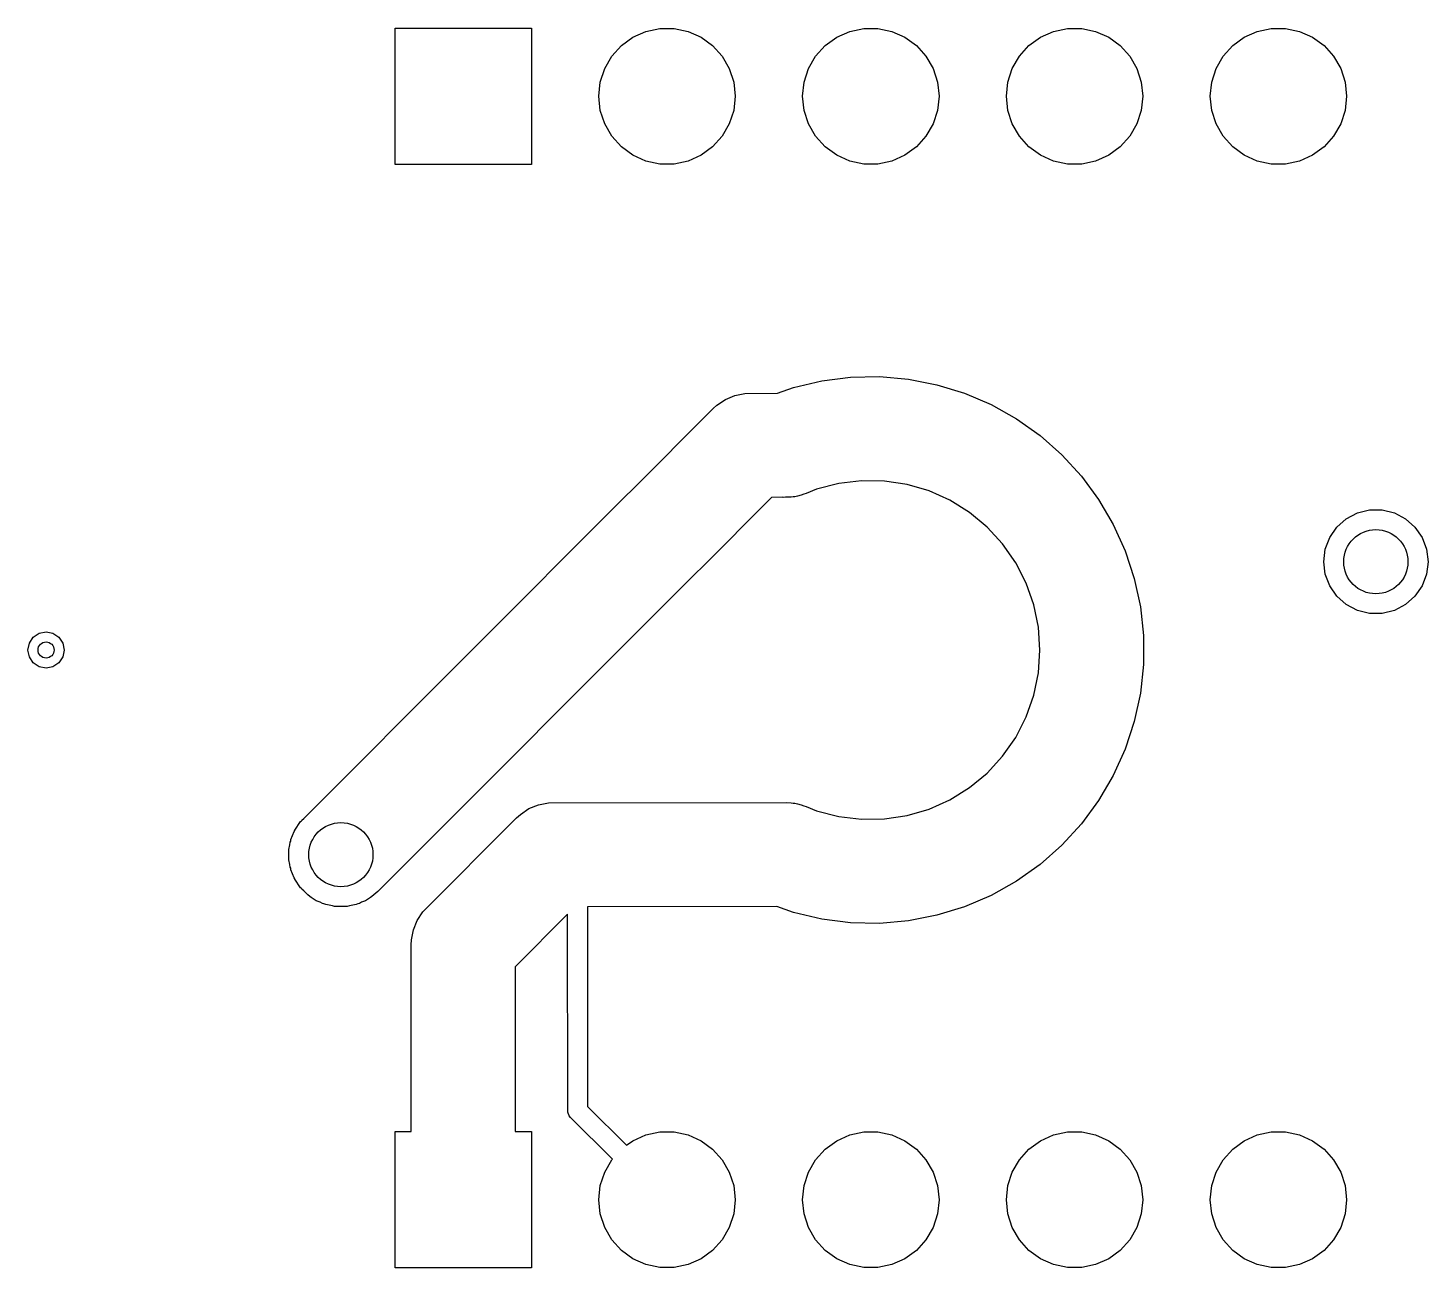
# Model space of a CAD drawing. Extents: x 108.1 to 155.9, y -81.1 to -32.1.
# Drawn here: x 138.5 to 155.95, y -47.6 to -32.15 of the extents above; entities that cross this region are included whole.
import ezdxf

# ---------------------------------------------------------------- set-up
doc = ezdxf.new("R2010")
doc.units = 0
doc.layers.add('BLACK', color=7, linetype='CONTINUOUS')

msp = doc.modelspace()

# ---------------------------------------------------------------- linework, layer by layer
at = {"layer": 'BLACK', "linetype": 'CONTINUOUS'}
for p, q in [((143.075, -33.85), (143.075, -32.15)), ((143.075, -32.15), (144.775, -32.15)), ((144.775, -32.15), (144.775, -33.85)), ((145.896239, -32.368327), (146.04, -32.263878)), ((146.04, -32.263878), (146.202336, -32.191602)), ((146.202336, -32.191602), (146.376151, -32.154656)), ((146.376151, -32.154656), (146.553849, -32.154656)), ((146.553849, -32.154656), (146.727664, -32.191602)), ((146.727664, -32.191602), (146.89, -32.263878)), ((146.89, -32.263878), (147.033761, -32.368327)), ((148.436239, -32.368327), (148.58, -32.263878)), ((148.58, -32.263878), (148.742336, -32.191602)), ((148.742336, -32.191602), (148.916151, -32.154656)), ((148.916151, -32.154656), (149.093849, -32.154656)), ((149.093849, -32.154656), (149.267664, -32.191602)), ((149.267664, -32.191602), (149.43, -32.263878)), ((149.43, -32.263878), (149.573761, -32.368327)), ((150.976239, -32.368327), (151.12, -32.263878)), ((151.12, -32.263878), (151.282336, -32.191602)), ((151.282336, -32.191602), (151.456151, -32.154656)), ((151.456151, -32.154656), (151.633849, -32.154656)), ((151.633849, -32.154656), (151.807664, -32.191602)), ((151.807664, -32.191602), (151.97, -32.263878)), ((151.97, -32.263878), (152.113761, -32.368327)), ((153.516239, -32.368327), (153.66, -32.263878)), ((153.66, -32.263878), (153.822336, -32.191602)), ((153.822336, -32.191602), (153.996151, -32.154656)), ((153.996151, -32.154656), (154.173849, -32.154656)), ((154.173849, -32.154656), (154.347664, -32.191602)), ((154.347664, -32.191602), (154.51, -32.263878)), ((154.51, -32.263878), (154.653761, -32.368327)), ((145.777336, -32.500383), (145.896239, -32.368327)), ((147.033761, -32.368327), (147.152664, -32.500383)), ((148.317336, -32.500383), (148.436239, -32.368327)), ((149.573761, -32.368327), (149.692664, -32.500383)), ((150.857336, -32.500383), (150.976239, -32.368327)), ((152.113761, -32.368327), (152.232664, -32.500383)), ((153.397336, -32.500383), (153.516239, -32.368327)), ((154.653761, -32.368327), (154.772664, -32.500383)), ((145.688486, -32.654274), (145.777336, -32.500383)), ((147.152664, -32.500383), (147.241514, -32.654274)), ((148.228486, -32.654274), (148.317336, -32.500383)), ((149.692664, -32.500383), (149.781514, -32.654274)), ((150.768486, -32.654274), (150.857336, -32.500383)), ((152.232664, -32.500383), (152.321514, -32.654274)), ((153.308486, -32.654274), (153.397336, -32.500383)), ((154.772664, -32.500383), (154.861514, -32.654274)), ((145.633575, -32.823275), (145.688486, -32.654274)), ((147.241514, -32.654274), (147.296425, -32.823275)), ((148.173575, -32.823275), (148.228486, -32.654274)), ((149.781514, -32.654274), (149.836425, -32.823275)), ((150.713575, -32.823275), (150.768486, -32.654274)), ((152.321514, -32.654274), (152.376425, -32.823275)), ((153.253575, -32.823275), (153.308486, -32.654274)), ((154.861514, -32.654274), (154.916425, -32.823275)), ((145.615, -33), (145.633575, -32.823275)), ((147.296425, -32.823275), (147.315, -33)), ((148.155, -33), (148.173575, -32.823275)), ((149.836425, -32.823275), (149.855, -33)), ((150.695, -33), (150.713575, -32.823275)), ((152.376425, -32.823275), (152.395, -33)), ((153.235, -33), (153.253575, -32.823275)), ((154.916425, -32.823275), (154.935, -33)), ((145.633575, -33.176725), (145.615, -33)), ((147.315, -33), (147.296425, -33.176725)), ((148.173575, -33.176725), (148.155, -33)), ((149.855, -33), (149.836425, -33.176725)), ((150.713575, -33.176725), (150.695, -33)), ((152.395, -33), (152.376425, -33.176725)), ((153.253575, -33.176725), (153.235, -33)), ((154.935, -33), (154.916425, -33.176725)), ((145.688486, -33.345726), (145.633575, -33.176725)), ((147.296425, -33.176725), (147.241514, -33.345726)), ((148.228486, -33.345726), (148.173575, -33.176725)), ((149.836425, -33.176725), (149.781514, -33.345726)), ((150.768486, -33.345726), (150.713575, -33.176725)), ((152.376425, -33.176725), (152.321514, -33.345726)), ((153.308486, -33.345726), (153.253575, -33.176725)), ((154.916425, -33.176725), (154.861514, -33.345726)), ((145.777336, -33.499617), (145.688486, -33.345726)), ((145.896239, -33.631673), (145.777336, -33.499617)), ((147.152664, -33.499617), (147.033761, -33.631673)), ((147.241514, -33.345726), (147.152664, -33.499617)), ((148.317336, -33.499617), (148.228486, -33.345726)), ((148.436239, -33.631673), (148.317336, -33.499617)), ((149.692664, -33.499617), (149.573761, -33.631673)), ((149.781514, -33.345726), (149.692664, -33.499617)), ((150.857336, -33.499617), (150.768486, -33.345726)), ((150.976239, -33.631673), (150.857336, -33.499617)), ((152.232664, -33.499617), (152.113761, -33.631673)), ((152.321514, -33.345726), (152.232664, -33.499617)), ((153.397336, -33.499617), (153.308486, -33.345726)), ((153.516239, -33.631673), (153.397336, -33.499617)), ((154.772664, -33.499617), (154.653761, -33.631673)), ((154.861514, -33.345726), (154.772664, -33.499617)), ((146.04, -33.736122), (145.896239, -33.631673)), ((147.033761, -33.631673), (146.89, -33.736122)), ((148.58, -33.736122), (148.436239, -33.631673)), ((149.573761, -33.631673), (149.43, -33.736122)), ((151.12, -33.736122), (150.976239, -33.631673)), ((152.113761, -33.631673), (151.97, -33.736122)), ((153.66, -33.736122), (153.516239, -33.631673)), ((154.653761, -33.631673), (154.51, -33.736122)), ((144.775, -33.85), (143.075, -33.85)), ((146.202336, -33.808398), (146.04, -33.736122)), ((146.376151, -33.845344), (146.202336, -33.808398)), ((146.553849, -33.845344), (146.376151, -33.845344)), ((146.727664, -33.808398), (146.553849, -33.845344)), ((146.89, -33.736122), (146.727664, -33.808398)), ((148.742336, -33.808398), (148.58, -33.736122)), ((148.916151, -33.845344), (148.742336, -33.808398)), ((149.093849, -33.845344), (148.916151, -33.845344)), ((149.267664, -33.808398), (149.093849, -33.845344)), ((149.43, -33.736122), (149.267664, -33.808398)), ((151.282336, -33.808398), (151.12, -33.736122)), ((151.456151, -33.845344), (151.282336, -33.808398)), ((151.633849, -33.845344), (151.456151, -33.845344)), ((151.807664, -33.808398), (151.633849, -33.845344)), ((151.97, -33.736122), (151.807664, -33.808398)), ((153.822336, -33.808398), (153.66, -33.736122)), ((153.996151, -33.845344), (153.822336, -33.808398)), ((154.173849, -33.845344), (153.996151, -33.845344)), ((154.347664, -33.808398), (154.173849, -33.845344)), ((154.51, -33.736122), (154.347664, -33.808398)), ((147.840078, -36.700669), (148.043252, -36.629349)), ((148.043252, -36.629349), (148.394735, -36.546467)), ((148.394735, -36.546467), (148.753015, -36.501246)), ((148.753015, -36.501246), (149.11407, -36.494194)), ((149.11407, -36.494194), (149.473843, -36.525389)), ((149.473843, -36.525389), (149.828295, -36.594481)), ((149.828295, -36.594481), (150.173445, -36.700694)), ((147.087644, -36.847543), (147.193592, -36.776751)), ((147.193592, -36.776751), (147.311315, -36.727989)), ((147.311315, -36.727989), (147.436289, -36.703129)), ((147.436289, -36.703129), (147.436453, -36.703129)), ((147.436453, -36.703129), (147.840078, -36.700669)), ((150.173445, -36.700694), (150.505417, -36.842836)), ((146.01075, -37.924093), (147.040381, -36.890381)), ((147.040381, -36.890381), (147.087644, -36.847543)), ((150.505417, -36.842836), (150.820483, -37.019311)), ((150.820483, -37.019311), (151.115105, -37.228135)), ((151.115105, -37.228135), (151.385974, -37.466965)), ((151.385974, -37.466965), (151.630048, -37.733119)), ((148.605775, -37.824467), (148.329476, -37.896591)), ((148.889276, -37.790263), (148.605775, -37.824467)), ((149.174801, -37.794603), (148.889276, -37.790263)), ((149.457132, -37.837409), (149.174801, -37.794603)), ((149.731111, -37.917898), (149.457132, -37.837409)), ((151.630048, -37.733119), (151.844587, -38.023606)), ((141.937187, -41.997955), (145.967156, -37.963605)), ((145.967156, -37.963605), (146.01075, -37.924093)), ((147.767374, -37.99837), (146.886395, -38.882843)), ((147.904274, -37.997536), (147.767374, -37.99837)), ((147.912197, -37.9989), (147.904274, -37.997536)), ((147.941623, -37.997309), (147.912197, -37.9989)), ((148.013711, -37.99687), (147.941623, -37.997309)), ((148.037581, -37.992121), (148.013711, -37.99687)), ((148.057538, -37.991043), (148.037581, -37.992121)), ((148.090796, -37.981536), (148.057538, -37.991043)), ((148.138685, -37.972011), (148.090796, -37.981536)), ((148.171108, -37.95858), (148.138685, -37.972011)), ((148.197487, -37.951041), (148.171108, -37.95858)), ((148.197488, -37.951041), (148.197487, -37.951041)), ((148.329476, -37.896591), (148.197488, -37.951041)), ((149.991733, -38.0346), (149.731111, -37.917898)), ((150.234236, -38.185382), (149.991733, -38.0346)), ((151.844587, -38.023606), (152.02718, -38.335166)), ((150.454189, -38.36749), (150.234236, -38.185382)), ((154.930758, -38.26506), (155.069507, -38.192239)), ((155.069507, -38.192239), (155.221651, -38.154739)), ((155.221651, -38.154739), (155.378349, -38.154739)), ((155.378349, -38.154739), (155.530493, -38.192239)), ((155.530493, -38.192239), (155.669242, -38.26506)), ((150.647575, -38.577597), (150.454189, -38.36749)), ((152.02718, -38.335166), (152.175779, -38.664298)), ((154.724454, -38.49793), (154.813468, -38.36897)), ((154.813468, -38.36897), (154.930758, -38.26506)), ((155.669242, -38.26506), (155.786532, -38.36897)), ((155.786532, -38.36897), (155.875546, -38.49793)), ((154.668888, -38.644445), (154.724454, -38.49793)), ((155.875546, -38.49793), (155.931112, -38.644445)), ((150.81086, -38.811865), (150.647575, -38.577597)), ((152.175779, -38.664298), (152.288713, -39.007308)), ((154.65, -38.8), (154.668888, -38.644445)), ((155.931112, -38.644445), (155.95, -38.8)), ((146.886395, -38.882843), (146.840156, -38.924752)), ((150.941061, -39.066012), (150.81086, -38.811865)), ((154.668888, -38.955555), (154.65, -38.8)), ((155.95, -38.8), (155.931112, -38.955555)), ((146.840156, -38.924752), (142.859619, -42.909619)), ((151.035798, -39.335396), (150.941061, -39.066012)), ((152.288713, -39.007308), (152.364714, -39.360343)), ((154.724454, -39.10207), (154.668888, -38.955555)), ((155.931112, -38.955555), (155.875546, -39.10207)), ((154.813468, -39.23103), (154.724454, -39.10207)), ((154.930758, -39.33494), (154.813468, -39.23103)), ((155.786532, -39.23103), (155.669242, -39.33494)), ((155.875546, -39.10207), (155.786532, -39.23103)), ((151.093342, -39.615095), (151.035798, -39.335396)), ((152.364714, -39.360343), (152.402929, -39.719438)), ((155.069507, -39.407761), (154.930758, -39.33494)), ((155.221651, -39.445261), (155.069507, -39.407761)), ((155.530493, -39.407761), (155.378349, -39.445261)), ((155.669242, -39.33494), (155.530493, -39.407761)), ((155.378349, -39.445261), (155.221651, -39.445261)), ((138.517127, -39.813896), (138.565901, -39.740901)), ((138.565901, -39.740901), (138.638896, -39.692127)), ((138.638896, -39.692127), (138.725, -39.675)), ((138.725, -39.675), (138.811104, -39.692127)), ((138.811104, -39.692127), (138.884099, -39.740901)), ((138.884099, -39.740901), (138.932873, -39.813896)), ((151.112641, -39.9), (151.093342, -39.615095)), ((152.402929, -39.719438), (152.402929, -40.080562)), ((138.5, -39.9), (138.517127, -39.813896)), ((138.517127, -39.986104), (138.5, -39.9)), ((138.932873, -39.813896), (138.95, -39.9)), ((138.95, -39.9), (138.932873, -39.986104)), ((151.093342, -40.184905), (151.112641, -39.9)), ((138.565901, -40.059099), (138.517127, -39.986104)), ((138.638896, -40.107873), (138.565901, -40.059099)), ((138.725, -40.125), (138.638896, -40.107873)), ((138.811104, -40.107873), (138.725, -40.125)), ((138.884099, -40.059099), (138.811104, -40.107873)), ((138.932873, -39.986104), (138.884099, -40.059099)), ((152.402929, -40.080562), (152.364714, -40.439657)), ((151.035798, -40.464604), (151.093342, -40.184905)), ((150.941061, -40.733988), (151.035798, -40.464604)), ((152.364714, -40.439657), (152.288713, -40.792692)), ((150.81086, -40.988135), (150.941061, -40.733988)), ((152.288713, -40.792692), (152.175779, -41.135702)), ((150.647575, -41.222403), (150.81086, -40.988135)), ((152.175779, -41.135702), (152.02718, -41.464834)), ((150.454189, -41.43251), (150.647575, -41.222403)), ((150.234236, -41.614618), (150.454189, -41.43251)), ((152.02718, -41.464834), (151.844587, -41.776394)), ((149.991733, -41.7654), (150.234236, -41.614618)), ((144.637644, -41.947543), (144.743592, -41.876751)), ((144.743592, -41.876751), (144.861315, -41.827989)), ((144.861315, -41.827989), (144.986289, -41.80313)), ((144.986289, -41.80313), (147.95, -41.8)), ((147.95, -41.8), (148.013711, -41.80313)), ((148.013711, -41.80313), (148.037581, -41.807878)), ((148.037581, -41.807878), (148.057538, -41.808957)), ((148.057538, -41.808957), (148.090796, -41.818463)), ((148.090796, -41.818463), (148.138685, -41.827989)), ((148.138685, -41.827989), (148.171108, -41.841419)), ((148.171108, -41.841419), (148.197487, -41.848959)), ((148.197487, -41.848959), (148.197488, -41.848959)), ((148.197488, -41.848959), (148.329476, -41.903409)), ((149.731111, -41.882102), (149.991733, -41.7654)), ((151.844587, -41.776394), (151.630048, -42.066881)), ((141.826751, -42.143592), (141.897543, -42.037644)), ((141.897543, -42.037644), (141.907366, -42.02781)), ((141.907366, -42.02781), (141.913468, -42.01897)), ((141.913468, -42.01897), (141.937187, -41.997955)), ((143.422543, -43.162644), (144.59038, -41.990381)), ((144.59038, -41.990381), (144.637633, -41.947553)), ((144.637633, -41.947553), (144.637644, -41.947543)), ((148.329476, -41.903409), (148.605775, -41.975533)), ((148.605775, -41.975533), (148.889276, -42.009737)), ((148.889276, -42.009737), (149.174801, -42.005397)), ((149.174801, -42.005397), (149.457132, -41.962591)), ((149.457132, -41.962591), (149.731111, -41.882102)), ((141.777989, -42.261315), (141.819027, -42.162237)), ((141.819027, -42.162237), (141.824454, -42.14793)), ((141.824454, -42.14793), (141.825704, -42.146118)), ((141.825704, -42.146118), (141.826751, -42.143592)), ((151.630048, -42.066881), (151.385974, -42.333035)), ((141.75313, -42.386289), (141.764953, -42.326849)), ((141.75313, -42.424222), (141.75313, -42.386289)), ((141.764953, -42.326849), (141.768888, -42.294445)), ((141.768888, -42.294445), (141.774168, -42.280521)), ((141.774168, -42.280521), (141.777989, -42.261315)), ((151.385974, -42.333035), (151.115105, -42.571865)), ((141.75, -42.45), (141.75313, -42.424222)), ((141.75313, -42.475777), (141.75, -42.45)), ((141.75313, -42.513711), (141.75313, -42.475777)), ((141.764953, -42.57315), (141.75313, -42.513711)), ((141.768888, -42.605555), (141.764953, -42.57315)), ((151.115105, -42.571865), (150.820483, -42.780689)), ((141.774168, -42.619478), (141.768888, -42.605555)), ((141.777989, -42.638685), (141.774168, -42.619478)), ((141.819027, -42.737762), (141.777989, -42.638685)), ((141.824454, -42.75207), (141.819027, -42.737762)), ((141.825704, -42.753881), (141.824454, -42.75207)), ((141.826751, -42.756408), (141.825704, -42.753881)), ((141.897543, -42.862356), (141.826751, -42.756408)), ((141.907342, -42.872155), (141.897543, -42.862356)), ((141.913468, -42.88103), (141.907342, -42.872155)), ((141.937565, -42.902378), (141.913468, -42.88103)), ((141.987644, -42.952457), (141.937565, -42.902378)), ((142.859619, -42.909619), (142.812356, -42.952457)), ((150.820483, -42.780689), (150.505417, -42.957164)), ((142.013879, -42.969987), (141.987644, -42.952457)), ((142.030758, -42.98494), (142.013879, -42.969987)), ((142.056398, -42.998397), (142.030758, -42.98494)), ((142.093592, -43.023249), (142.056398, -42.998397)), ((142.141781, -43.043209), (142.093592, -43.023249)), ((142.169507, -43.057761), (142.141781, -43.043209)), ((142.187793, -43.062268), (142.169507, -43.057761)), ((142.211315, -43.072011), (142.187793, -43.062268)), ((142.294262, -43.08851), (142.211315, -43.072011)), ((142.321651, -43.095261), (142.294262, -43.08851)), ((142.3282, -43.095261), (142.321651, -43.095261)), ((142.336289, -43.09687), (142.3282, -43.095261)), ((142.463711, -43.09687), (142.336289, -43.09687)), ((142.4718, -43.095261), (142.463711, -43.09687)), ((142.478349, -43.095261), (142.4718, -43.095261)), ((142.505737, -43.08851), (142.478349, -43.095261)), ((142.588685, -43.072011), (142.505737, -43.08851)), ((142.612206, -43.062268), (142.588685, -43.072011)), ((142.630493, -43.057761), (142.612206, -43.062268)), ((142.658218, -43.043209), (142.630493, -43.057761)), ((142.706408, -43.023249), (142.658218, -43.043209)), ((142.743601, -42.998397), (142.706408, -43.023249)), ((142.769242, -42.98494), (142.743601, -42.998397)), ((142.78612, -42.969987), (142.769242, -42.98494)), ((142.812356, -42.952457), (142.78612, -42.969987)), ((147.833611, -43.09706), (145.472906, -43.099553)), ((145.472906, -43.099553), (145.474959, -45.586414)), ((148.043252, -43.170651), (147.833611, -43.09706)), ((150.173445, -43.099306), (149.828295, -43.205519)), ((150.505417, -42.957164), (150.173445, -43.099306)), ((143.302989, -43.386315), (143.351751, -43.268592)), ((143.351751, -43.268592), (143.422543, -43.162644)), ((145.225363, -43.190687), (144.572193, -43.846333)), ((145.227402, -45.659386), (145.225363, -43.190687)), ((148.394735, -43.253533), (148.043252, -43.170651)), ((148.753015, -43.298754), (148.394735, -43.253533)), ((149.473843, -43.274611), (149.11407, -43.305806)), ((149.828295, -43.205519), (149.473843, -43.274611)), ((143.27813, -43.511289), (143.302989, -43.386315)), ((149.11407, -43.305806), (148.753015, -43.298754)), ((143.275, -43.575), (143.27813, -43.511289)), ((143.277247, -45.9), (143.275, -43.575)), ((144.572193, -43.846333), (144.574179, -45.9)), ((145.246066, -45.704446), (145.227402, -45.659386)), ((145.246071, -45.704451), (145.246066, -45.704446)), ((145.261612, -45.723388), (145.246071, -45.704451)), ((145.474959, -45.586414), (145.96116, -46.071158)), ((145.783416, -46.243629), (145.261612, -45.723388)), ((143.075, -47.6), (143.075, -45.9)), ((143.075, -45.9), (143.277247, -45.9)), ((144.574179, -45.9), (144.775, -45.9)), ((144.775, -45.9), (144.775, -47.6)), ((145.96116, -46.071158), (146.04, -46.013878)), ((146.04, -46.013878), (146.202336, -45.941602)), ((146.202336, -45.941602), (146.376151, -45.904656)), ((146.376151, -45.904656), (146.553849, -45.904656)), ((146.553849, -45.904656), (146.727664, -45.941602)), ((146.727664, -45.941602), (146.89, -46.013878)), ((146.89, -46.013878), (147.033761, -46.118327)), ((148.436239, -46.118327), (148.58, -46.013878)), ((148.58, -46.013878), (148.742336, -45.941602)), ((148.742336, -45.941602), (148.916151, -45.904656)), ((148.916151, -45.904656), (149.093849, -45.904656)), ((149.093849, -45.904656), (149.267664, -45.941602)), ((149.267664, -45.941602), (149.43, -46.013878)), ((149.43, -46.013878), (149.573761, -46.118327)), ((150.976239, -46.118327), (151.12, -46.013878)), ((151.12, -46.013878), (151.282336, -45.941602)), ((151.282336, -45.941602), (151.456151, -45.904656)), ((151.456151, -45.904656), (151.633849, -45.904656)), ((151.633849, -45.904656), (151.807664, -45.941602)), ((151.807664, -45.941602), (151.97, -46.013878)), ((151.97, -46.013878), (152.113761, -46.118327)), ((153.516239, -46.118327), (153.66, -46.013878)), ((153.66, -46.013878), (153.822336, -45.941602)), ((153.822336, -45.941602), (153.996151, -45.904656)), ((153.996151, -45.904656), (154.173849, -45.904656)), ((154.173849, -45.904656), (154.347664, -45.941602)), ((154.347664, -45.941602), (154.51, -46.013878)), ((154.51, -46.013878), (154.653761, -46.118327)), ((147.033761, -46.118327), (147.152664, -46.250383)), ((148.317336, -46.250383), (148.436239, -46.118327)), ((149.573761, -46.118327), (149.692664, -46.250383)), ((150.857336, -46.250383), (150.976239, -46.118327)), ((152.113761, -46.118327), (152.232664, -46.250383)), ((153.397336, -46.250383), (153.516239, -46.118327)), ((154.653761, -46.118327), (154.772664, -46.250383)), ((145.633575, -46.573275), (145.688486, -46.404274)), ((145.688486, -46.404274), (145.777336, -46.250383)), ((145.777336, -46.250383), (145.783416, -46.243629)), ((147.152664, -46.250383), (147.241514, -46.404274)), ((147.241514, -46.404274), (147.296425, -46.573275)), ((148.173575, -46.573275), (148.228486, -46.404274)), ((148.228486, -46.404274), (148.317336, -46.250383)), ((149.692664, -46.250383), (149.781514, -46.404274)), ((149.781514, -46.404274), (149.836425, -46.573275)), ((150.713575, -46.573275), (150.768486, -46.404274)), ((150.768486, -46.404274), (150.857336, -46.250383)), ((152.232664, -46.250383), (152.321514, -46.404274)), ((152.321514, -46.404274), (152.376425, -46.573275)), ((153.253575, -46.573275), (153.308486, -46.404274)), ((153.308486, -46.404274), (153.397336, -46.250383)), ((154.772664, -46.250383), (154.861514, -46.404274)), ((154.861514, -46.404274), (154.916425, -46.573275)), ((145.615, -46.75), (145.633575, -46.573275)), ((147.296425, -46.573275), (147.315, -46.75)), ((148.155, -46.75), (148.173575, -46.573275)), ((149.836425, -46.573275), (149.855, -46.75)), ((150.695, -46.75), (150.713575, -46.573275)), ((152.376425, -46.573275), (152.395, -46.75)), ((153.235, -46.75), (153.253575, -46.573275)), ((154.916425, -46.573275), (154.935, -46.75)), ((145.633575, -46.926725), (145.615, -46.75)), ((147.315, -46.75), (147.296425, -46.926725)), ((148.173575, -46.926725), (148.155, -46.75)), ((149.855, -46.75), (149.836425, -46.926725)), ((150.713575, -46.926725), (150.695, -46.75)), ((152.395, -46.75), (152.376425, -46.926725)), ((153.253575, -46.926725), (153.235, -46.75)), ((154.935, -46.75), (154.916425, -46.926725)), ((145.688486, -47.095726), (145.633575, -46.926725)), ((147.296425, -46.926725), (147.241514, -47.095726)), ((148.228486, -47.095726), (148.173575, -46.926725)), ((149.836425, -46.926725), (149.781514, -47.095726)), ((150.768486, -47.095726), (150.713575, -46.926725)), ((152.376425, -46.926725), (152.321514, -47.095726)), ((153.308486, -47.095726), (153.253575, -46.926725)), ((154.916425, -46.926725), (154.861514, -47.095726)), ((145.777336, -47.249617), (145.688486, -47.095726)), ((147.241514, -47.095726), (147.152664, -47.249617)), ((148.317336, -47.249617), (148.228486, -47.095726)), ((149.781514, -47.095726), (149.692664, -47.249617)), ((150.857336, -47.249617), (150.768486, -47.095726)), ((152.321514, -47.095726), (152.232664, -47.249617)), ((153.397336, -47.249617), (153.308486, -47.095726)), ((154.861514, -47.095726), (154.772664, -47.249617)), ((145.896239, -47.381673), (145.777336, -47.249617)), ((147.152664, -47.249617), (147.033761, -47.381673)), ((148.436239, -47.381673), (148.317336, -47.249617)), ((149.692664, -47.249617), (149.573761, -47.381673)), ((150.976239, -47.381673), (150.857336, -47.249617)), ((152.232664, -47.249617), (152.113761, -47.381673)), ((153.516239, -47.381673), (153.397336, -47.249617)), ((154.772664, -47.249617), (154.653761, -47.381673)), ((146.04, -47.486122), (145.896239, -47.381673)), ((147.033761, -47.381673), (146.89, -47.486122)), ((148.58, -47.486122), (148.436239, -47.381673)), ((149.573761, -47.381673), (149.43, -47.486122)), ((151.12, -47.486122), (150.976239, -47.381673)), ((152.113761, -47.381673), (151.97, -47.486122)), ((153.66, -47.486122), (153.516239, -47.381673)), ((154.653761, -47.381673), (154.51, -47.486122)), ((144.775, -47.6), (143.075, -47.6)), ((146.202336, -47.558398), (146.04, -47.486122)), ((146.376151, -47.595344), (146.202336, -47.558398)), ((146.553849, -47.595344), (146.376151, -47.595344)), ((146.727664, -47.558398), (146.553849, -47.595344)), ((146.89, -47.486122), (146.727664, -47.558398)), ((148.742336, -47.558398), (148.58, -47.486122)), ((148.916151, -47.595344), (148.742336, -47.558398)), ((149.093849, -47.595344), (148.916151, -47.595344)), ((149.267664, -47.558398), (149.093849, -47.595344)), ((149.43, -47.486122), (149.267664, -47.558398)), ((151.282336, -47.558398), (151.12, -47.486122)), ((151.456151, -47.595344), (151.282336, -47.558398)), ((151.633849, -47.595344), (151.456151, -47.595344)), ((151.807664, -47.558398), (151.633849, -47.595344)), ((151.97, -47.486122), (151.807664, -47.558398)), ((153.822336, -47.558398), (153.66, -47.486122)), ((153.996151, -47.595344), (153.822336, -47.558398)), ((154.173849, -47.595344), (153.996151, -47.595344)), ((154.347664, -47.558398), (154.173849, -47.595344)), ((154.51, -47.486122), (154.347664, -47.558398))]:
    msp.add_line(p, q, dxfattribs=at)
at = {"layer": 'BLACK'}
for centre, radius in [((155.3, -38.8), 0.4), ((138.725, -39.9), 0.1), ((142.4, -42.45), 0.4)]:
    msp.add_circle(centre, radius, dxfattribs=at)

doc.saveas('drawing.dxf')
